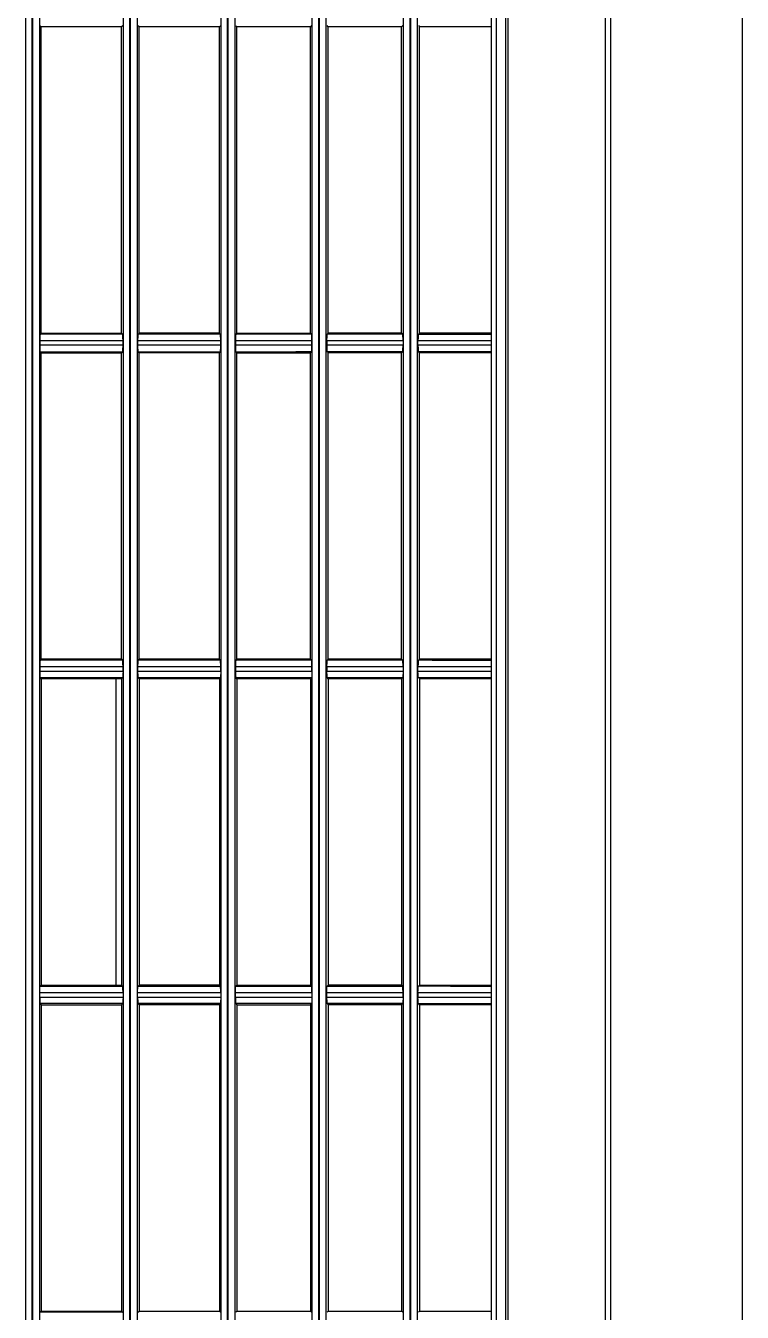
# Model space of a CAD drawing. Header units: centimetres. Extents: x 31 to 22766, y 238 to 3306.
# Drawn here: x 618.54 to 629.54, y 2027.71 to 2047.44 of the extents above; entities that cross this region are included whole.
import ezdxf
from ezdxf.xclip import XClip

# ---------------------------------------------------------------- set-up
doc = ezdxf.new("R2010")
doc.units = ezdxf.units.CM
doc.header["$XCLIPFRAME"] = 0

# ---------------------------------------------------------------- blocks, each defined once
blk = doc.blocks.new('fxaq 7.1 kw iç ünite')
at = {"color": 7, "linetype": 'Continuous', "true_color": 0xffffff}
for p, q in [((12603.004, 4099.479), (12685.604, 4099.479)), ((12603.004, 4099.469), (12685.604, 4099.469)), ((12603.129, 4099.579), (12685.479, 4099.579)), ((12685.479, 4099.369), (12603.129, 4099.369)), ((12650.087, 4099.357), (12650.088, 4099.357)), ((12650.088, 4099.357), (12650.104, 4099.34)), ((12654.804, 4099.34), (12650.104, 4099.34)), ((12650.104, 4099.34), (12650.104, 4098.106)), ((12654.821, 4099.357), (12654.804, 4099.34)), ((12654.804, 4099.34), (12654.804, 4099.34)), ((12654.804, 4099.34), (12654.804, 4098.106)), ((12654.821, 4099.22), (12654.821, 4099.357)), ((12654.921, 4099.362), (12654.988, 4099.362)), ((12654.988, 4099.362), (12654.998, 4099.362)), ((12654.988, 4099.224), (12654.988, 4099.362)), ((12654.998, 4099.362), (12655.008, 4099.362)), ((12655.008, 4099.362), (12655.017, 4099.361)), ((12655.017, 4099.361), (12655.026, 4099.361)), ((12655.026, 4099.361), (12655.034, 4099.361)), ((12655.034, 4099.361), (12655.043, 4099.361)), ((12655.043, 4099.361), (12655.05, 4099.361)), ((12655.05, 4099.361), (12655.058, 4099.36)), ((12655.058, 4099.36), (12655.064, 4099.36)), ((12655.064, 4099.36), (12655.07, 4099.359)), ((12655.07, 4099.359), (12655.075, 4099.359)), ((12655.075, 4099.359), (12655.079, 4099.359)), ((12655.079, 4099.359), (12655.083, 4099.358)), ((12655.083, 4099.358), (12655.085, 4099.358)), ((12655.085, 4099.358), (12655.087, 4099.357)), ((12655.087, 4099.357), (12655.088, 4099.357)), ((12655.088, 4099.357), (12655.088, 4099.22)), ((12655.088, 4099.357), (12655.105, 4099.34)), ((12655.105, 4099.34), (12655.105, 4098.106)), ((12655.105, 4099.34), (12655.105, 4099.34)), ((12659.804, 4099.34), (12655.105, 4099.34)), ((12659.804, 4099.34), (12659.821, 4099.357)), ((12659.804, 4098.106), (12659.804, 4099.34)), ((12659.988, 4099.362), (12659.921, 4099.362)), ((12660.104, 4099.34), (12660.088, 4099.357)), ((12660.104, 4098.106), (12660.104, 4099.34)), ((12660.104, 4099.34), (12664.804, 4099.34)), ((12664.821, 4099.357), (12664.804, 4099.34)), ((12664.804, 4099.34), (12664.804, 4099.34)), ((12664.804, 4099.34), (12664.804, 4098.106)), ((12664.822, 4099.357), (12664.821, 4099.357)), ((12664.821, 4099.357), (12664.821, 4099.22)), ((12664.824, 4099.358), (12664.822, 4099.357)), ((12664.826, 4099.358), (12664.824, 4099.358)), ((12664.83, 4099.359), (12664.826, 4099.358)), ((12664.834, 4099.359), (12664.83, 4099.359)), ((12664.839, 4099.359), (12664.834, 4099.359)), ((12664.845, 4099.36), (12664.839, 4099.359)), ((12664.851, 4099.36), (12664.845, 4099.36)), ((12664.859, 4099.361), (12664.851, 4099.36)), ((12664.866, 4099.361), (12664.859, 4099.361)), ((12664.875, 4099.361), (12664.866, 4099.361)), ((12664.883, 4099.361), (12664.875, 4099.361)), ((12664.892, 4099.361), (12664.883, 4099.361)), ((12664.901, 4099.362), (12664.892, 4099.361)), ((12664.91, 4099.362), (12664.901, 4099.362)), ((12664.921, 4099.362), (12664.91, 4099.362)), ((12664.921, 4099.224), (12664.921, 4099.362)), ((12664.988, 4099.362), (12664.921, 4099.362)), ((12665.088, 4099.357), (12665.105, 4099.34)), ((12665.088, 4099.22), (12665.088, 4099.357)), ((12665.105, 4099.34), (12669.804, 4099.34)), ((12665.105, 4099.34), (12665.105, 4099.34)), ((12665.105, 4099.34), (12665.105, 4098.106)), ((12669.804, 4099.34), (12669.821, 4099.357)), ((12669.804, 4098.106), (12669.804, 4099.34)), ((12654.821, 4099.09), (12654.821, 4099.22)), ((12654.821, 4098.964), (12654.821, 4099.09)), ((12654.988, 4099.093), (12654.988, 4099.224)), ((12654.988, 4098.966), (12654.988, 4099.093)), ((12655.088, 4099.22), (12655.088, 4099.09)), ((12655.088, 4099.09), (12655.088, 4098.964)), ((12664.821, 4099.22), (12664.821, 4099.09)), ((12664.821, 4099.09), (12664.821, 4098.964)), ((12664.921, 4099.093), (12664.921, 4099.224)), ((12664.921, 4098.966), (12664.921, 4099.093)), ((12665.088, 4099.09), (12665.088, 4099.22)), ((12665.088, 4098.964), (12665.088, 4099.09)), ((12654.821, 4098.842), (12654.821, 4098.964)), ((12654.988, 4098.843), (12654.988, 4098.966)), ((12655.088, 4098.964), (12655.088, 4098.842)), ((12664.821, 4098.964), (12664.821, 4098.842)), ((12664.921, 4098.843), (12664.921, 4098.966)), ((12665.088, 4098.842), (12665.088, 4098.964)), ((12654.821, 4098.721), (12654.821, 4098.842)), ((12654.821, 4098.601), (12654.821, 4098.721)), ((12654.988, 4098.721), (12654.988, 4098.843)), ((12654.988, 4098.6), (12654.988, 4098.721)), ((12655.088, 4098.842), (12655.088, 4098.721)), ((12655.088, 4098.721), (12655.088, 4098.601)), ((12664.821, 4098.842), (12664.821, 4098.721)), ((12664.821, 4098.721), (12664.821, 4098.601)), ((12664.921, 4098.721), (12664.921, 4098.843)), ((12664.921, 4098.6), (12664.921, 4098.721)), ((12665.088, 4098.721), (12665.088, 4098.842)), ((12665.088, 4098.601), (12665.088, 4098.721)), ((12654.821, 4098.479), (12654.821, 4098.601)), ((12654.821, 4098.354), (12654.821, 4098.479)), ((12654.988, 4098.477), (12654.988, 4098.6)), ((12654.988, 4098.351), (12654.988, 4098.477)), ((12655.088, 4098.601), (12655.088, 4098.479)), ((12655.088, 4098.479), (12655.088, 4098.354)), ((12664.821, 4098.601), (12664.821, 4098.479)), ((12664.821, 4098.479), (12664.821, 4098.354)), ((12664.921, 4098.477), (12664.921, 4098.6)), ((12664.921, 4098.351), (12664.921, 4098.477)), ((12665.088, 4098.479), (12665.088, 4098.601)), ((12665.088, 4098.354), (12665.088, 4098.479)), ((12654.821, 4098.225), (12654.821, 4098.354)), ((12654.988, 4098.221), (12654.988, 4098.351)), ((12655.088, 4098.354), (12655.088, 4098.225)), ((12664.821, 4098.354), (12664.821, 4098.225)), ((12664.921, 4098.221), (12664.921, 4098.351)), ((12665.088, 4098.225), (12665.088, 4098.354)), ((12603.129, 4098.079), (12685.479, 4098.079)), ((12650.104, 4098.106), (12650.088, 4098.089)), ((12654.804, 4098.106), (12650.104, 4098.106)), ((12654.804, 4098.106), (12654.821, 4098.089)), ((12654.804, 4098.106), (12654.804, 4098.106)), ((12654.821, 4098.089), (12654.821, 4098.225)), ((12654.822, 4098.089), (12654.821, 4098.089)), ((12654.824, 4098.088), (12654.822, 4098.089)), ((12654.827, 4098.088), (12654.824, 4098.088)), ((12654.83, 4098.087), (12654.827, 4098.088)), ((12654.834, 4098.087), (12654.83, 4098.087)), ((12654.839, 4098.087), (12654.834, 4098.087)), ((12654.845, 4098.086), (12654.839, 4098.087)), ((12654.852, 4098.086), (12654.845, 4098.086)), ((12654.859, 4098.085), (12654.852, 4098.086)), ((12654.867, 4098.085), (12654.859, 4098.085)), ((12654.875, 4098.085), (12654.867, 4098.085)), ((12654.884, 4098.085), (12654.875, 4098.085)), ((12654.892, 4098.085), (12654.884, 4098.085)), ((12654.901, 4098.084), (12654.892, 4098.085)), ((12654.911, 4098.084), (12654.901, 4098.084)), ((12654.921, 4098.084), (12654.911, 4098.084)), ((12654.988, 4098.084), (12654.921, 4098.084)), ((12654.988, 4098.084), (12654.988, 4098.221)), ((12655.088, 4098.225), (12655.088, 4098.089)), ((12655.105, 4098.106), (12655.088, 4098.089)), ((12659.804, 4098.193), (12655.105, 4098.193)), ((12659.804, 4098.106), (12655.105, 4098.106)), ((12655.105, 4098.106), (12655.105, 4098.106)), ((12659.821, 4098.089), (12659.804, 4098.106)), ((12659.822, 4098.089), (12659.821, 4098.089)), ((12659.824, 4098.088), (12659.822, 4098.089)), ((12659.827, 4098.088), (12659.824, 4098.088)), ((12659.83, 4098.087), (12659.827, 4098.088)), ((12659.834, 4098.087), (12659.83, 4098.087)), ((12659.839, 4098.087), (12659.834, 4098.087)), ((12659.845, 4098.086), (12659.839, 4098.087)), ((12659.852, 4098.086), (12659.845, 4098.086)), ((12659.859, 4098.085), (12659.852, 4098.086)), ((12659.867, 4098.085), (12659.859, 4098.085)), ((12659.875, 4098.085), (12659.867, 4098.085)), ((12659.884, 4098.085), (12659.875, 4098.085)), ((12659.892, 4098.085), (12659.884, 4098.085)), ((12659.901, 4098.084), (12659.892, 4098.085)), ((12659.911, 4098.084), (12659.901, 4098.084)), ((12659.921, 4098.084), (12659.911, 4098.084)), ((12659.921, 4098.084), (12659.988, 4098.084)), ((12659.988, 4098.084), (12659.998, 4098.084)), ((12659.998, 4098.084), (12660.008, 4098.084)), ((12660.008, 4098.084), (12660.017, 4098.085)), ((12660.017, 4098.085), (12660.025, 4098.085)), ((12660.025, 4098.085), (12660.034, 4098.085)), ((12660.034, 4098.085), (12660.042, 4098.085)), ((12660.042, 4098.085), (12660.05, 4098.085)), ((12660.05, 4098.085), (12660.057, 4098.086)), ((12660.057, 4098.086), (12660.064, 4098.086)), ((12660.064, 4098.086), (12660.07, 4098.087)), ((12660.07, 4098.087), (12660.075, 4098.087)), ((12660.075, 4098.087), (12660.079, 4098.087)), ((12660.079, 4098.087), (12660.082, 4098.088)), ((12660.082, 4098.088), (12660.085, 4098.088)), ((12660.085, 4098.088), (12660.087, 4098.089)), ((12660.087, 4098.089), (12660.088, 4098.089)), ((12660.088, 4098.089), (12660.104, 4098.106)), ((12660.104, 4098.106), (12664.804, 4098.106)), ((12664.804, 4098.106), (12664.821, 4098.089)), ((12664.804, 4098.106), (12664.804, 4098.106)), ((12664.821, 4098.225), (12664.821, 4098.089)), ((12664.921, 4098.084), (12664.921, 4098.221)), ((12664.921, 4098.084), (12664.988, 4098.084)), ((12664.988, 4098.084), (12664.998, 4098.084)), ((12664.998, 4098.084), (12665.008, 4098.084)), ((12665.008, 4098.084), (12665.017, 4098.085)), ((12665.017, 4098.085), (12665.025, 4098.085)), ((12665.025, 4098.085), (12665.034, 4098.085)), ((12665.034, 4098.085), (12665.042, 4098.085)), ((12665.042, 4098.085), (12665.05, 4098.085)), ((12665.05, 4098.085), (12665.057, 4098.086)), ((12665.057, 4098.086), (12665.064, 4098.086)), ((12665.064, 4098.086), (12665.07, 4098.087)), ((12665.07, 4098.087), (12665.075, 4098.087)), ((12665.075, 4098.087), (12665.079, 4098.087)), ((12665.079, 4098.087), (12665.082, 4098.088)), ((12665.082, 4098.088), (12665.085, 4098.088)), ((12665.085, 4098.088), (12665.087, 4098.089)), ((12665.087, 4098.089), (12665.088, 4098.089)), ((12665.088, 4098.089), (12665.088, 4098.225)), ((12665.105, 4098.106), (12665.088, 4098.089)), ((12665.105, 4098.106), (12669.804, 4098.106)), ((12665.105, 4098.106), (12665.105, 4098.106)), ((12669.821, 4098.089), (12669.804, 4098.106)), ((12603.004, 4097.979), (12685.604, 4097.979)), ((12603.004, 4097.969), (12685.604, 4097.969)), ((12685.479, 4097.869), (12603.129, 4097.869)), ((12650.088, 4097.855), (12650.104, 4097.839)), ((12654.804, 4097.839), (12650.104, 4097.839)), ((12650.104, 4097.839), (12650.104, 4096.606)), ((12654.821, 4097.855), (12654.804, 4097.838)), ((12654.804, 4097.839), (12654.804, 4097.838)), ((12654.804, 4097.706), (12654.804, 4097.838)), ((12654.804, 4097.579), (12654.804, 4097.706)), ((12654.821, 4097.719), (12654.821, 4097.855)), ((12654.821, 4097.589), (12654.821, 4097.719)), ((12654.921, 4097.861), (12654.988, 4097.861)), ((12654.988, 4097.723), (12654.988, 4097.861)), ((12654.988, 4097.861), (12654.998, 4097.861)), ((12654.988, 4097.592), (12654.988, 4097.723)), ((12654.998, 4097.861), (12655.008, 4097.86)), ((12655.008, 4097.86), (12655.017, 4097.86)), ((12655.017, 4097.86), (12655.026, 4097.86)), ((12655.026, 4097.86), (12655.034, 4097.86)), ((12655.034, 4097.86), (12655.043, 4097.86)), ((12655.043, 4097.86), (12655.05, 4097.859)), ((12655.05, 4097.859), (12655.058, 4097.859)), ((12655.058, 4097.859), (12655.064, 4097.859)), ((12655.064, 4097.859), (12655.07, 4097.858)), ((12655.07, 4097.858), (12655.075, 4097.858)), ((12655.075, 4097.858), (12655.079, 4097.857)), ((12655.079, 4097.857), (12655.082, 4097.857)), ((12655.082, 4097.857), (12655.085, 4097.856)), ((12655.085, 4097.856), (12655.087, 4097.856)), ((12655.087, 4097.856), (12655.088, 4097.855)), ((12655.088, 4097.855), (12655.105, 4097.838)), ((12655.088, 4097.855), (12655.088, 4097.719)), ((12655.088, 4097.719), (12655.088, 4097.589)), ((12655.105, 4097.839), (12655.105, 4097.838)), ((12659.804, 4097.839), (12655.105, 4097.839)), ((12655.105, 4097.706), (12655.105, 4097.838)), ((12655.105, 4097.579), (12655.105, 4097.706)), ((12659.804, 4097.839), (12659.821, 4097.855)), ((12659.804, 4096.606), (12659.804, 4097.839)), ((12659.988, 4097.861), (12659.921, 4097.861)), ((12660.104, 4097.839), (12660.088, 4097.855)), ((12660.104, 4097.839), (12664.804, 4097.839)), ((12660.104, 4096.606), (12660.104, 4097.839)), ((12664.821, 4097.855), (12664.804, 4097.838)), ((12664.804, 4097.839), (12664.804, 4097.838)), ((12664.804, 4097.706), (12664.804, 4097.838)), ((12664.804, 4097.579), (12664.804, 4097.706)), ((12664.822, 4097.856), (12664.821, 4097.855)), ((12664.821, 4097.855), (12664.821, 4097.719)), ((12664.821, 4097.719), (12664.821, 4097.589)), ((12664.824, 4097.856), (12664.822, 4097.856)), ((12664.827, 4097.857), (12664.824, 4097.856)), ((12664.83, 4097.857), (12664.827, 4097.857)), ((12664.834, 4097.858), (12664.83, 4097.857)), ((12664.839, 4097.858), (12664.834, 4097.858)), ((12664.845, 4097.859), (12664.839, 4097.858)), ((12664.851, 4097.859), (12664.845, 4097.859)), ((12664.858, 4097.859), (12664.851, 4097.859)), ((12664.866, 4097.86), (12664.858, 4097.859)), ((12664.875, 4097.86), (12664.866, 4097.86)), ((12664.883, 4097.86), (12664.875, 4097.86)), ((12664.892, 4097.86), (12664.883, 4097.86)), ((12664.901, 4097.86), (12664.892, 4097.86)), ((12664.911, 4097.861), (12664.901, 4097.86)), ((12664.921, 4097.861), (12664.911, 4097.861)), ((12664.988, 4097.861), (12664.921, 4097.861)), ((12664.921, 4097.723), (12664.921, 4097.861)), ((12664.921, 4097.592), (12664.921, 4097.723)), ((12665.088, 4097.719), (12665.088, 4097.855)), ((12665.088, 4097.855), (12665.105, 4097.838)), ((12665.088, 4097.589), (12665.088, 4097.719)), ((12665.105, 4097.839), (12669.804, 4097.839)), ((12665.105, 4097.839), (12665.105, 4097.838)), ((12665.105, 4097.706), (12665.105, 4097.838)), ((12665.105, 4097.579), (12665.105, 4097.706)), ((12669.804, 4097.839), (12669.821, 4097.855)), ((12669.804, 4096.606), (12669.804, 4097.839)), ((12654.804, 4097.457), (12654.804, 4097.579)), ((12654.821, 4097.463), (12654.821, 4097.589)), ((12654.988, 4097.465), (12654.988, 4097.592)), ((12655.088, 4097.589), (12655.088, 4097.463)), ((12655.105, 4097.457), (12655.105, 4097.579)), ((12664.804, 4097.457), (12664.804, 4097.579)), ((12664.821, 4097.589), (12664.821, 4097.463)), ((12664.921, 4097.465), (12664.921, 4097.592)), ((12665.088, 4097.463), (12665.088, 4097.589)), ((12665.105, 4097.457), (12665.105, 4097.579)), ((12654.804, 4097.338), (12654.804, 4097.457)), ((12654.804, 4097.22), (12654.804, 4097.338)), ((12654.821, 4097.341), (12654.821, 4097.463)), ((12654.821, 4097.22), (12654.821, 4097.341)), ((12654.988, 4097.342), (12654.988, 4097.465)), ((12654.988, 4097.22), (12654.988, 4097.342)), ((12655.088, 4097.463), (12655.088, 4097.341)), ((12655.088, 4097.341), (12655.088, 4097.22)), ((12655.105, 4097.338), (12655.105, 4097.457)), ((12655.105, 4097.22), (12655.105, 4097.338)), ((12664.804, 4097.338), (12664.804, 4097.457)), ((12664.804, 4097.22), (12664.804, 4097.338)), ((12664.821, 4097.463), (12664.821, 4097.341)), ((12664.821, 4097.341), (12664.821, 4097.22)), ((12664.921, 4097.342), (12664.921, 4097.465)), ((12664.921, 4097.22), (12664.921, 4097.342)), ((12665.088, 4097.341), (12665.088, 4097.463)), ((12665.088, 4097.22), (12665.088, 4097.341)), ((12665.105, 4097.338), (12665.105, 4097.457)), ((12665.105, 4097.22), (12665.105, 4097.338)), ((12654.804, 4097.103), (12654.804, 4097.22)), ((12654.804, 4096.985), (12654.804, 4097.103)), ((12654.821, 4097.1), (12654.821, 4097.22)), ((12654.821, 4096.978), (12654.821, 4097.1)), ((12654.988, 4097.099), (12654.988, 4097.22)), ((12654.988, 4096.976), (12654.988, 4097.099)), ((12655.088, 4097.22), (12655.088, 4097.1)), ((12655.088, 4097.1), (12655.088, 4096.978)), ((12655.105, 4097.103), (12655.105, 4097.22)), ((12655.105, 4096.985), (12655.105, 4097.103)), ((12664.804, 4097.103), (12664.804, 4097.22)), ((12664.804, 4096.985), (12664.804, 4097.103)), ((12664.821, 4097.22), (12664.821, 4097.1)), ((12664.821, 4097.1), (12664.821, 4096.978)), ((12664.921, 4097.099), (12664.921, 4097.22)), ((12664.921, 4096.976), (12664.921, 4097.099)), ((12665.088, 4097.1), (12665.088, 4097.22)), ((12665.088, 4096.978), (12665.088, 4097.1)), ((12665.105, 4097.103), (12665.105, 4097.22)), ((12665.105, 4096.985), (12665.105, 4097.103)), ((12654.804, 4096.863), (12654.804, 4096.985)), ((12654.821, 4096.854), (12654.821, 4096.978)), ((12654.988, 4096.851), (12654.988, 4096.976)), ((12655.088, 4096.978), (12655.088, 4096.854)), ((12655.105, 4096.863), (12655.105, 4096.985)), ((12664.804, 4096.863), (12664.804, 4096.985)), ((12664.821, 4096.978), (12664.821, 4096.854)), ((12664.921, 4096.851), (12664.921, 4096.976)), ((12665.088, 4096.854), (12665.088, 4096.978)), ((12665.105, 4096.863), (12665.105, 4096.985)), ((12654.804, 4096.738), (12654.804, 4096.863)), ((12654.804, 4096.607), (12654.804, 4096.738)), ((12654.821, 4096.725), (12654.821, 4096.854)), ((12654.821, 4096.59), (12654.821, 4096.725)), ((12654.988, 4096.721), (12654.988, 4096.851)), ((12654.988, 4096.585), (12654.988, 4096.721)), ((12655.088, 4096.854), (12655.088, 4096.725)), ((12655.088, 4096.725), (12655.088, 4096.59)), ((12655.105, 4096.738), (12655.105, 4096.863)), ((12655.105, 4096.607), (12655.105, 4096.738)), ((12664.804, 4096.738), (12664.804, 4096.863)), ((12664.804, 4096.607), (12664.804, 4096.738)), ((12664.821, 4096.854), (12664.821, 4096.725)), ((12664.821, 4096.725), (12664.821, 4096.59)), ((12664.921, 4096.721), (12664.921, 4096.851)), ((12664.921, 4096.585), (12664.921, 4096.721)), ((12665.088, 4096.725), (12665.088, 4096.854)), ((12665.088, 4096.59), (12665.088, 4096.725)), ((12665.105, 4096.738), (12665.105, 4096.863)), ((12665.105, 4096.607), (12665.105, 4096.738)), ((12603.129, 4096.579), (12685.479, 4096.579)), ((12650.104, 4096.606), (12650.088, 4096.59)), ((12654.804, 4096.606), (12650.104, 4096.606)), ((12654.804, 4096.607), (12654.821, 4096.59)), ((12654.804, 4096.606), (12654.804, 4096.607)), ((12654.823, 4096.589), (12654.821, 4096.59)), ((12654.824, 4096.589), (12654.823, 4096.589)), ((12654.827, 4096.588), (12654.824, 4096.589)), ((12654.83, 4096.588), (12654.827, 4096.588)), ((12654.834, 4096.587), (12654.83, 4096.588)), ((12654.839, 4096.587), (12654.834, 4096.587)), ((12654.845, 4096.587), (12654.839, 4096.587)), ((12654.852, 4096.586), (12654.845, 4096.587)), ((12654.859, 4096.586), (12654.852, 4096.586)), ((12654.867, 4096.586), (12654.859, 4096.586)), ((12654.875, 4096.585), (12654.867, 4096.586)), ((12654.884, 4096.585), (12654.875, 4096.585)), ((12654.892, 4096.585), (12654.884, 4096.585)), ((12654.901, 4096.585), (12654.892, 4096.585)), ((12654.911, 4096.585), (12654.901, 4096.585)), ((12654.921, 4096.585), (12654.911, 4096.585)), ((12654.988, 4096.585), (12654.921, 4096.585)), ((12655.105, 4096.607), (12655.088, 4096.59)), ((12655.105, 4096.606), (12655.105, 4096.607)), ((12659.804, 4096.606), (12655.105, 4096.606)), ((12659.821, 4096.59), (12659.804, 4096.606)), ((12659.823, 4096.589), (12659.821, 4096.59)), ((12659.824, 4096.589), (12659.823, 4096.589)), ((12659.827, 4096.588), (12659.824, 4096.589)), ((12659.83, 4096.588), (12659.827, 4096.588)), ((12659.834, 4096.587), (12659.83, 4096.588)), ((12659.839, 4096.587), (12659.834, 4096.587)), ((12659.845, 4096.587), (12659.839, 4096.587)), ((12659.852, 4096.586), (12659.845, 4096.587)), ((12659.859, 4096.586), (12659.852, 4096.586)), ((12659.867, 4096.586), (12659.859, 4096.586)), ((12659.875, 4096.585), (12659.867, 4096.586)), ((12659.884, 4096.585), (12659.875, 4096.585)), ((12659.892, 4096.585), (12659.884, 4096.585)), ((12659.901, 4096.585), (12659.892, 4096.585)), ((12659.911, 4096.585), (12659.901, 4096.585)), ((12659.921, 4096.585), (12659.911, 4096.585)), ((12659.921, 4096.585), (12659.988, 4096.585)), ((12659.988, 4096.585), (12659.998, 4096.585)), ((12659.998, 4096.585), (12660.007, 4096.585)), ((12660.007, 4096.585), (12660.016, 4096.585)), ((12660.016, 4096.585), (12660.025, 4096.585)), ((12660.025, 4096.585), (12660.034, 4096.585)), ((12660.034, 4096.585), (12660.042, 4096.586)), ((12660.042, 4096.586), (12660.05, 4096.586)), ((12660.05, 4096.586), (12660.057, 4096.586)), ((12660.057, 4096.586), (12660.064, 4096.587)), ((12660.064, 4096.587), (12660.07, 4096.587)), ((12660.07, 4096.587), (12660.075, 4096.587)), ((12660.075, 4096.587), (12660.079, 4096.588)), ((12660.079, 4096.588), (12660.082, 4096.588)), ((12660.082, 4096.588), (12660.085, 4096.589)), ((12660.085, 4096.589), (12660.086, 4096.589)), ((12660.086, 4096.589), (12660.088, 4096.59)), ((12660.088, 4096.59), (12660.104, 4096.606)), ((12660.104, 4096.606), (12664.804, 4096.606)), ((12664.804, 4096.607), (12664.821, 4096.59)), ((12664.804, 4096.606), (12664.804, 4096.607)), ((12664.921, 4096.585), (12664.988, 4096.585)), ((12664.988, 4096.585), (12664.998, 4096.585)), ((12664.998, 4096.585), (12665.007, 4096.585)), ((12665.007, 4096.585), (12665.016, 4096.585)), ((12665.016, 4096.585), (12665.025, 4096.585)), ((12665.025, 4096.585), (12665.034, 4096.585)), ((12665.034, 4096.585), (12665.042, 4096.586)), ((12665.042, 4096.586), (12665.05, 4096.586)), ((12665.05, 4096.586), (12665.057, 4096.586)), ((12665.057, 4096.586), (12665.064, 4096.587)), ((12665.064, 4096.587), (12665.07, 4096.587)), ((12665.07, 4096.587), (12665.075, 4096.587)), ((12665.075, 4096.587), (12665.079, 4096.588)), ((12665.079, 4096.588), (12665.082, 4096.588)), ((12665.082, 4096.588), (12665.085, 4096.589)), ((12665.085, 4096.589), (12665.086, 4096.589)), ((12665.086, 4096.589), (12665.088, 4096.59)), ((12665.105, 4096.607), (12665.088, 4096.59)), ((12665.105, 4096.606), (12665.105, 4096.607)), ((12665.105, 4096.606), (12669.804, 4096.606)), ((12669.821, 4096.59), (12669.804, 4096.606)), ((12603.004, 4096.479), (12685.604, 4096.479)), ((12603.004, 4096.469), (12685.604, 4096.469)), ((12685.479, 4096.369), (12603.129, 4096.369)), ((12650.088, 4096.354), (12650.104, 4096.337)), ((12654.804, 4096.337), (12650.104, 4096.337)), ((12650.104, 4096.337), (12650.104, 4095.207)), ((12654.821, 4096.354), (12654.804, 4096.337)), ((12654.804, 4096.337), (12654.804, 4095.207)), ((12654.804, 4096.337), (12654.804, 4096.337)), ((12654.821, 4096.228), (12654.821, 4096.354)), ((12654.921, 4096.359), (12654.988, 4096.359)), ((12654.988, 4096.359), (12654.998, 4096.359)), ((12654.988, 4096.233), (12654.988, 4096.359)), ((12654.998, 4096.359), (12655.008, 4096.359)), ((12655.008, 4096.359), (12655.017, 4096.359)), ((12655.017, 4096.359), (12655.026, 4096.359)), ((12655.026, 4096.359), (12655.034, 4096.359)), ((12655.034, 4096.359), (12655.043, 4096.358)), ((12655.043, 4096.358), (12655.051, 4096.358)), ((12655.051, 4096.358), (12655.058, 4096.358)), ((12655.058, 4096.358), (12655.064, 4096.357)), ((12655.064, 4096.357), (12655.07, 4096.357)), ((12655.07, 4096.357), (12655.075, 4096.357)), ((12655.075, 4096.357), (12655.079, 4096.356)), ((12655.079, 4096.356), (12655.082, 4096.356)), ((12655.082, 4096.356), (12655.085, 4096.355)), ((12655.085, 4096.355), (12655.086, 4096.355)), ((12655.086, 4096.355), (12655.088, 4096.354)), ((12655.088, 4096.354), (12655.105, 4096.337)), ((12655.088, 4096.354), (12655.088, 4096.228)), ((12659.804, 4096.337), (12655.105, 4096.337)), ((12655.105, 4096.337), (12655.105, 4096.337)), ((12655.105, 4096.337), (12655.105, 4095.207)), ((12659.804, 4096.337), (12659.821, 4096.354)), ((12659.804, 4095.207), (12659.804, 4096.337)), ((12659.988, 4096.359), (12659.921, 4096.359)), ((12660.104, 4096.337), (12660.088, 4096.354)), ((12660.104, 4095.207), (12660.104, 4096.337)), ((12660.104, 4096.337), (12664.804, 4096.337)), ((12664.821, 4096.354), (12664.804, 4096.337)), ((12664.804, 4096.337), (12664.804, 4095.207)), ((12664.804, 4096.337), (12664.804, 4096.337)), ((12664.823, 4096.355), (12664.821, 4096.354)), ((12664.821, 4096.354), (12664.821, 4096.228)), ((12664.824, 4096.355), (12664.823, 4096.355)), ((12664.827, 4096.356), (12664.824, 4096.355)), ((12664.83, 4096.356), (12664.827, 4096.356)), ((12664.834, 4096.357), (12664.83, 4096.356)), ((12664.839, 4096.357), (12664.834, 4096.357)), ((12664.845, 4096.357), (12664.839, 4096.357)), ((12664.851, 4096.358), (12664.845, 4096.357)), ((12664.858, 4096.358), (12664.851, 4096.358)), ((12664.866, 4096.358), (12664.858, 4096.358)), ((12664.875, 4096.359), (12664.866, 4096.358)), ((12664.883, 4096.359), (12664.875, 4096.359)), ((12664.892, 4096.359), (12664.883, 4096.359)), ((12664.901, 4096.359), (12664.892, 4096.359)), ((12664.911, 4096.359), (12664.901, 4096.359)), ((12664.921, 4096.359), (12664.911, 4096.359)), ((12664.921, 4096.233), (12664.921, 4096.359)), ((12664.988, 4096.359), (12664.921, 4096.359)), ((12665.088, 4096.228), (12665.088, 4096.354)), ((12665.088, 4096.354), (12665.105, 4096.337)), ((12665.105, 4096.337), (12669.804, 4096.337)), ((12665.105, 4096.337), (12665.105, 4096.337)), ((12665.105, 4096.337), (12665.105, 4095.207)), ((12669.804, 4096.337), (12669.821, 4096.354)), ((12669.804, 4095.207), (12669.804, 4096.337)), ((12654.821, 4096.109), (12654.821, 4096.228)), ((12654.821, 4095.993), (12654.821, 4096.109)), ((12654.988, 4096.112), (12654.988, 4096.233)), ((12654.988, 4095.995), (12654.988, 4096.112)), ((12655.088, 4096.228), (12655.088, 4096.109)), ((12655.088, 4096.109), (12655.088, 4095.993)), ((12664.821, 4096.228), (12664.821, 4096.109)), ((12664.821, 4096.109), (12664.821, 4095.993)), ((12664.921, 4096.112), (12664.921, 4096.233)), ((12664.921, 4095.995), (12664.921, 4096.112)), ((12665.088, 4096.109), (12665.088, 4096.228)), ((12665.088, 4095.993), (12665.088, 4096.109)), ((12654.821, 4095.881), (12654.821, 4095.993)), ((12654.988, 4095.882), (12654.988, 4095.995)), ((12655.088, 4095.993), (12655.088, 4095.881)), ((12664.821, 4095.993), (12664.821, 4095.881)), ((12664.921, 4095.882), (12664.921, 4095.995)), ((12665.088, 4095.881), (12665.088, 4095.993)), ((12654.821, 4095.77), (12654.821, 4095.881)), ((12654.821, 4095.659), (12654.821, 4095.77)), ((12654.988, 4095.77), (12654.988, 4095.882)), ((12654.988, 4095.658), (12654.988, 4095.77)), ((12655.088, 4095.77), (12655.087, 4095.659)), ((12655.088, 4095.881), (12655.088, 4095.77)), ((12664.821, 4095.881), (12664.821, 4095.77)), ((12664.821, 4095.77), (12664.821, 4095.659)), ((12664.921, 4095.77), (12664.921, 4095.882)), ((12664.921, 4095.658), (12664.921, 4095.77)), ((12665.087, 4095.659), (12665.088, 4095.77)), ((12665.088, 4095.77), (12665.088, 4095.881)), ((12654.821, 4095.547), (12654.821, 4095.659)), ((12654.822, 4095.433), (12654.821, 4095.547)), ((12654.988, 4095.545), (12654.988, 4095.658)), ((12654.988, 4095.43), (12654.988, 4095.545)), ((12655.087, 4095.659), (12655.087, 4095.547)), ((12655.087, 4095.547), (12655.087, 4095.433)), ((12664.821, 4095.659), (12664.821, 4095.547)), ((12664.821, 4095.547), (12664.822, 4095.433)), ((12664.921, 4095.545), (12664.921, 4095.658)), ((12664.921, 4095.43), (12664.921, 4095.545)), ((12665.087, 4095.547), (12665.087, 4095.659)), ((12665.087, 4095.433), (12665.087, 4095.547)), ((12654.822, 4095.314), (12654.822, 4095.433)), ((12654.822, 4095.19), (12654.822, 4095.314)), ((12654.988, 4095.31), (12654.988, 4095.43)), ((12654.988, 4095.185), (12654.988, 4095.31)), ((12655.087, 4095.433), (12655.087, 4095.314)), ((12655.087, 4095.314), (12655.087, 4095.19)), ((12664.822, 4095.433), (12664.822, 4095.314)), ((12664.822, 4095.314), (12664.822, 4095.19)), ((12664.921, 4095.31), (12664.921, 4095.43)), ((12664.921, 4095.185), (12664.921, 4095.31)), ((12665.087, 4095.314), (12665.087, 4095.433)), ((12665.087, 4095.19), (12665.087, 4095.314)), ((12603.129, 4095.179), (12685.479, 4095.179)), ((12650.104, 4095.207), (12650.087, 4095.19)), ((12654.804, 4095.207), (12650.104, 4095.207)), ((12654.804, 4095.207), (12654.822, 4095.19)), ((12654.804, 4095.207), (12654.804, 4095.207)), ((12654.823, 4095.19), (12654.822, 4095.19)), ((12654.825, 4095.189), (12654.823, 4095.19)), ((12654.827, 4095.189), (12654.825, 4095.189)), ((12654.83, 4095.188), (12654.827, 4095.189)), ((12654.835, 4095.188), (12654.83, 4095.188)), ((12654.839, 4095.188), (12654.835, 4095.188)), ((12654.845, 4095.187), (12654.839, 4095.188)), ((12654.852, 4095.187), (12654.845, 4095.187)), ((12654.859, 4095.186), (12654.852, 4095.187)), ((12654.867, 4095.186), (12654.859, 4095.186)), ((12654.875, 4095.186), (12654.867, 4095.186)), ((12654.884, 4095.186), (12654.875, 4095.186)), ((12654.893, 4095.185), (12654.884, 4095.186)), ((12654.902, 4095.185), (12654.893, 4095.185)), ((12654.911, 4095.185), (12654.902, 4095.185)), ((12654.921, 4095.185), (12654.911, 4095.185)), ((12654.988, 4095.185), (12654.921, 4095.185)), ((12655.105, 4095.207), (12655.087, 4095.19)), ((12655.105, 4095.207), (12655.105, 4095.207)), ((12659.804, 4095.207), (12655.105, 4095.207)), ((12659.822, 4095.19), (12659.804, 4095.207)), ((12659.823, 4095.19), (12659.822, 4095.19)), ((12659.825, 4095.189), (12659.823, 4095.19)), ((12659.827, 4095.189), (12659.825, 4095.189)), ((12659.83, 4095.188), (12659.827, 4095.189)), ((12659.835, 4095.188), (12659.83, 4095.188)), ((12659.839, 4095.188), (12659.835, 4095.188)), ((12659.845, 4095.187), (12659.839, 4095.188)), ((12659.852, 4095.187), (12659.845, 4095.187)), ((12659.859, 4095.186), (12659.852, 4095.187)), ((12659.867, 4095.186), (12659.859, 4095.186)), ((12659.875, 4095.186), (12659.867, 4095.186)), ((12659.884, 4095.186), (12659.875, 4095.186)), ((12659.893, 4095.185), (12659.884, 4095.186)), ((12659.902, 4095.185), (12659.893, 4095.185)), ((12659.911, 4095.185), (12659.902, 4095.185)), ((12659.921, 4095.185), (12659.911, 4095.185)), ((12659.921, 4095.185), (12659.988, 4095.185)), ((12659.988, 4095.185), (12659.998, 4095.185)), ((12659.998, 4095.185), (12660.007, 4095.185)), ((12660.007, 4095.185), (12660.016, 4095.185)), ((12660.016, 4095.185), (12660.025, 4095.186)), ((12660.025, 4095.186), (12660.034, 4095.186)), ((12660.034, 4095.186), (12660.042, 4095.186)), ((12660.042, 4095.186), (12660.05, 4095.186)), ((12660.05, 4095.186), (12660.057, 4095.187)), ((12660.057, 4095.187), (12660.064, 4095.187)), ((12660.064, 4095.187), (12660.069, 4095.188)), ((12660.069, 4095.188), (12660.074, 4095.188)), ((12660.074, 4095.188), (12660.079, 4095.188)), ((12660.079, 4095.188), (12660.082, 4095.189)), ((12660.082, 4095.189), (12660.084, 4095.189)), ((12660.084, 4095.189), (12660.086, 4095.19)), ((12660.086, 4095.19), (12660.087, 4095.19)), ((12660.087, 4095.19), (12660.104, 4095.207)), ((12660.104, 4095.207), (12664.804, 4095.207)), ((12664.804, 4095.207), (12664.804, 4095.207)), ((12664.804, 4095.207), (12664.822, 4095.19)), ((12664.921, 4095.185), (12664.988, 4095.185)), ((12664.988, 4095.185), (12664.998, 4095.185)), ((12664.998, 4095.185), (12665.007, 4095.185)), ((12665.007, 4095.185), (12665.016, 4095.185)), ((12665.016, 4095.185), (12665.025, 4095.186)), ((12665.025, 4095.186), (12665.034, 4095.186)), ((12665.034, 4095.186), (12665.042, 4095.186)), ((12665.042, 4095.186), (12665.05, 4095.186)), ((12665.05, 4095.186), (12665.057, 4095.187)), ((12665.057, 4095.187), (12665.064, 4095.187)), ((12665.064, 4095.187), (12665.069, 4095.188)), ((12665.069, 4095.188), (12665.074, 4095.188)), ((12665.074, 4095.188), (12665.079, 4095.188)), ((12665.079, 4095.188), (12665.082, 4095.189)), ((12665.082, 4095.189), (12665.084, 4095.189)), ((12665.084, 4095.189), (12665.086, 4095.19)), ((12665.086, 4095.19), (12665.087, 4095.19)), ((12665.105, 4095.207), (12665.087, 4095.19)), ((12665.105, 4095.207), (12665.105, 4095.207)), ((12665.105, 4095.207), (12669.804, 4095.207)), ((12669.822, 4095.19), (12669.804, 4095.207)), ((12603.004, 4095.079), (12685.604, 4095.079)), ((12603.004, 4095.069), (12685.604, 4095.069)), ((12685.479, 4094.969), (12603.129, 4094.969)), ((12650.087, 4094.953), (12650.104, 4094.935)), ((12650.104, 4094.935), (12650.104, 4093.808)), ((12654.804, 4094.935), (12650.104, 4094.935)), ((12654.822, 4094.953), (12654.804, 4094.935)), ((12654.804, 4094.935), (12654.804, 4094.935)), ((12654.804, 4093.808), (12654.804, 4094.935)), ((12654.822, 4094.827), (12654.822, 4094.953)), ((12654.921, 4094.958), (12654.987, 4094.958)), ((12654.987, 4094.831), (12654.987, 4094.958)), ((12654.987, 4094.958), (12654.998, 4094.958)), ((12654.998, 4094.958), (12655.008, 4094.958)), ((12655.008, 4094.958), (12655.017, 4094.958)), ((12655.017, 4094.958), (12655.026, 4094.958)), ((12655.026, 4094.958), (12655.034, 4094.957)), ((12655.034, 4094.957), (12655.043, 4094.957)), ((12655.043, 4094.957), (12655.051, 4094.957)), ((12655.051, 4094.957), (12655.058, 4094.956)), ((12655.058, 4094.956), (12655.064, 4094.956)), ((12655.064, 4094.956), (12655.07, 4094.956)), ((12655.07, 4094.956), (12655.075, 4094.955)), ((12655.075, 4094.955), (12655.079, 4094.955)), ((12655.079, 4094.955), (12655.082, 4094.954)), ((12655.082, 4094.954), (12655.084, 4094.954)), ((12655.084, 4094.954), (12655.086, 4094.953)), ((12655.086, 4094.953), (12655.087, 4094.953)), ((12655.087, 4094.953), (12655.105, 4094.935)), ((12655.087, 4094.953), (12655.087, 4094.827)), ((12659.804, 4094.935), (12655.105, 4094.935)), ((12655.105, 4094.935), (12655.105, 4094.935)), ((12655.105, 4093.808), (12655.105, 4094.935)), ((12659.804, 4094.935), (12659.822, 4094.953)), ((12659.804, 4093.808), (12659.804, 4094.935)), ((12659.987, 4094.958), (12659.921, 4094.958)), ((12660.104, 4094.935), (12660.087, 4094.953)), ((12660.104, 4093.808), (12660.104, 4094.935)), ((12660.104, 4094.935), (12664.804, 4094.935)), ((12664.822, 4094.953), (12664.804, 4094.935)), ((12664.804, 4094.935), (12664.804, 4094.935)), ((12664.804, 4093.808), (12664.804, 4094.935)), ((12664.822, 4094.953), (12664.822, 4094.827)), ((12664.823, 4094.953), (12664.822, 4094.953)), ((12664.825, 4094.954), (12664.823, 4094.953)), ((12664.827, 4094.954), (12664.825, 4094.954)), ((12664.83, 4094.955), (12664.827, 4094.954)), ((12664.834, 4094.955), (12664.83, 4094.955)), ((12664.839, 4094.956), (12664.834, 4094.955)), ((12664.845, 4094.956), (12664.839, 4094.956)), ((12664.851, 4094.956), (12664.845, 4094.956)), ((12664.858, 4094.957), (12664.851, 4094.956)), ((12664.866, 4094.957), (12664.858, 4094.957)), ((12664.875, 4094.957), (12664.866, 4094.957)), ((12664.883, 4094.958), (12664.875, 4094.957)), ((12664.892, 4094.958), (12664.883, 4094.958)), ((12664.901, 4094.958), (12664.892, 4094.958)), ((12664.911, 4094.958), (12664.901, 4094.958)), ((12664.921, 4094.958), (12664.911, 4094.958)), ((12664.922, 4094.831), (12664.921, 4094.958)), ((12664.987, 4094.958), (12664.921, 4094.958)), ((12665.087, 4094.953), (12665.105, 4094.935)), ((12665.087, 4094.827), (12665.087, 4094.953)), ((12665.105, 4094.935), (12665.105, 4094.935)), ((12665.105, 4093.808), (12665.105, 4094.935)), ((12665.105, 4094.935), (12669.804, 4094.935)), ((12669.804, 4094.935), (12669.822, 4094.953)), ((12669.804, 4093.808), (12669.804, 4094.935)), ((12654.822, 4094.707), (12654.822, 4094.827)), ((12654.822, 4094.592), (12654.822, 4094.707)), ((12654.987, 4094.71), (12654.987, 4094.831)), ((12654.987, 4094.594), (12654.987, 4094.71)), ((12655.087, 4094.827), (12655.087, 4094.707)), ((12655.087, 4094.707), (12655.087, 4094.592)), ((12664.822, 4094.827), (12664.822, 4094.707)), ((12664.822, 4094.707), (12664.822, 4094.592)), ((12664.922, 4094.71), (12664.922, 4094.831)), ((12664.922, 4094.594), (12664.922, 4094.71)), ((12665.087, 4094.707), (12665.087, 4094.827)), ((12665.087, 4094.592), (12665.087, 4094.707)), ((12654.822, 4094.479), (12654.822, 4094.592)), ((12654.987, 4094.481), (12654.987, 4094.594)), ((12655.087, 4094.592), (12655.087, 4094.479)), ((12664.822, 4094.592), (12664.822, 4094.479)), ((12664.922, 4094.481), (12664.922, 4094.594)), ((12665.087, 4094.479), (12665.087, 4094.592)), ((12654.822, 4094.369), (12654.822, 4094.479)), ((12654.822, 4094.258), (12654.822, 4094.369)), ((12654.987, 4094.369), (12654.987, 4094.481)), ((12654.987, 4094.257), (12654.987, 4094.369)), ((12655.087, 4094.479), (12655.087, 4094.369)), ((12655.087, 4094.369), (12655.087, 4094.258)), ((12664.822, 4094.479), (12664.822, 4094.369)), ((12664.822, 4094.369), (12664.822, 4094.258)), ((12664.922, 4094.369), (12664.922, 4094.481)), ((12664.922, 4094.257), (12664.922, 4094.369)), ((12665.087, 4094.369), (12665.087, 4094.479)), ((12665.087, 4094.258), (12665.087, 4094.369)), ((12654.822, 4094.147), (12654.822, 4094.258)), ((12654.822, 4094.033), (12654.822, 4094.147)), ((12654.987, 4094.145), (12654.987, 4094.257)), ((12654.987, 4094.029), (12654.987, 4094.145)), ((12655.087, 4094.258), (12655.087, 4094.147)), ((12655.087, 4094.147), (12655.087, 4094.033)), ((12664.822, 4094.258), (12664.822, 4094.147)), ((12664.822, 4094.147), (12664.822, 4094.033)), ((12664.922, 4094.145), (12664.922, 4094.257)), ((12664.922, 4094.029), (12664.922, 4094.145)), ((12665.087, 4094.147), (12665.087, 4094.258)), ((12665.087, 4094.033), (12665.087, 4094.147)), ((12654.822, 4093.914), (12654.822, 4094.033)), ((12654.987, 4093.91), (12654.987, 4094.029)), ((12655.087, 4094.033), (12655.087, 4093.914)), ((12664.822, 4094.033), (12664.822, 4093.914)), ((12664.922, 4093.91), (12664.922, 4094.029)), ((12665.087, 4093.914), (12665.087, 4094.033)), ((12603.129, 4093.779), (12685.479, 4093.779)), ((12650.087, 4093.791), (12650.104, 4093.808)), ((12654.804, 4093.808), (12650.104, 4093.808)), ((12654.822, 4093.791), (12654.804, 4093.808)), ((12654.804, 4093.808), (12654.804, 4093.808)), ((12654.822, 4093.791), (12654.822, 4093.914)), ((12654.823, 4093.79), (12654.822, 4093.791)), ((12654.825, 4093.79), (12654.823, 4093.79)), ((12654.828, 4093.789), (12654.825, 4093.79)), ((12654.831, 4093.789), (12654.828, 4093.789)), ((12654.835, 4093.789), (12654.831, 4093.789)), ((12654.84, 4093.788), (12654.835, 4093.789)), ((12654.845, 4093.788), (12654.84, 4093.788)), ((12654.852, 4093.787), (12654.845, 4093.788)), ((12654.859, 4093.787), (12654.852, 4093.787)), ((12654.867, 4093.787), (12654.859, 4093.787)), ((12654.875, 4093.786), (12654.867, 4093.787)), ((12654.884, 4093.786), (12654.875, 4093.786)), ((12654.893, 4093.786), (12654.884, 4093.786)), ((12654.902, 4093.786), (12654.893, 4093.786)), ((12654.912, 4093.786), (12654.902, 4093.786)), ((12654.922, 4093.786), (12654.912, 4093.786)), ((12654.922, 4093.786), (12654.987, 4093.786)), ((12654.987, 4093.786), (12654.987, 4093.91)), ((12655.087, 4093.914), (12655.087, 4093.791)), ((12655.087, 4093.791), (12655.105, 4093.808)), ((12659.804, 4093.808), (12655.105, 4093.808)), ((12655.105, 4093.808), (12655.105, 4093.808)), ((12659.804, 4093.808), (12659.822, 4093.791)), ((12659.823, 4093.79), (12659.822, 4093.791)), ((12659.825, 4093.79), (12659.823, 4093.79)), ((12659.828, 4093.789), (12659.825, 4093.79)), ((12659.831, 4093.789), (12659.828, 4093.789)), ((12659.835, 4093.789), (12659.831, 4093.789)), ((12659.84, 4093.788), (12659.835, 4093.789)), ((12659.845, 4093.788), (12659.84, 4093.788)), ((12659.852, 4093.787), (12659.845, 4093.788)), ((12659.859, 4093.787), (12659.852, 4093.787)), ((12659.867, 4093.787), (12659.859, 4093.787)), ((12659.875, 4093.786), (12659.867, 4093.787)), ((12659.884, 4093.786), (12659.875, 4093.786)), ((12659.893, 4093.786), (12659.884, 4093.786)), ((12659.902, 4093.786), (12659.893, 4093.786)), ((12659.912, 4093.786), (12659.902, 4093.786)), ((12659.922, 4093.786), (12659.912, 4093.786)), ((12659.987, 4093.786), (12659.922, 4093.786)), ((12659.987, 4093.786), (12659.997, 4093.786)), ((12659.997, 4093.786), (12660.007, 4093.786)), ((12660.007, 4093.786), (12660.016, 4093.786)), ((12660.016, 4093.786), (12660.025, 4093.786)), ((12660.025, 4093.786), (12660.034, 4093.786)), ((12660.034, 4093.786), (12660.042, 4093.787)), ((12660.042, 4093.787), (12660.05, 4093.787)), ((12660.05, 4093.787), (12660.057, 4093.787)), ((12660.057, 4093.787), (12660.063, 4093.788)), ((12660.063, 4093.788), (12660.069, 4093.788)), ((12660.069, 4093.788), (12660.074, 4093.789)), ((12660.074, 4093.789), (12660.078, 4093.789)), ((12660.078, 4093.789), (12660.081, 4093.789)), ((12660.081, 4093.789), (12660.084, 4093.79)), ((12660.084, 4093.79), (12660.086, 4093.79)), ((12660.086, 4093.79), (12660.087, 4093.791)), ((12660.104, 4093.808), (12660.087, 4093.791)), ((12660.104, 4093.808), (12664.804, 4093.808)), ((12664.822, 4093.791), (12664.804, 4093.808)), ((12664.804, 4093.808), (12664.804, 4093.808)), ((12664.822, 4093.914), (12664.822, 4093.791)), ((12664.922, 4093.786), (12664.922, 4093.91)), ((12664.987, 4093.786), (12664.922, 4093.786)), ((12664.987, 4093.786), (12664.997, 4093.786)), ((12664.997, 4093.786), (12665.007, 4093.786)), ((12665.007, 4093.786), (12665.016, 4093.786)), ((12665.016, 4093.786), (12665.025, 4093.786)), ((12665.025, 4093.786), (12665.034, 4093.786)), ((12665.034, 4093.786), (12665.042, 4093.787)), ((12665.042, 4093.787), (12665.05, 4093.787)), ((12665.05, 4093.787), (12665.057, 4093.787)), ((12665.057, 4093.787), (12665.063, 4093.788)), ((12665.063, 4093.788), (12665.069, 4093.788)), ((12665.069, 4093.788), (12665.074, 4093.789)), ((12665.074, 4093.789), (12665.078, 4093.789)), ((12665.078, 4093.789), (12665.081, 4093.789)), ((12665.081, 4093.789), (12665.084, 4093.79)), ((12665.084, 4093.79), (12665.086, 4093.79)), ((12665.086, 4093.79), (12665.087, 4093.791)), ((12665.087, 4093.791), (12665.087, 4093.914)), ((12665.087, 4093.791), (12665.105, 4093.808)), ((12665.105, 4093.808), (12669.804, 4093.808)), ((12665.105, 4093.808), (12665.105, 4093.808)), ((12669.804, 4093.808), (12669.822, 4093.791)), ((12603.004, 4093.679), (12685.604, 4093.679)), ((12603.004, 4093.669), (12685.604, 4093.669)), ((12685.48, 4093.569), (12603.129, 4093.569)), ((12650.104, 4093.533), (12650.087, 4093.551)), ((12650.104, 4093.533), (12650.104, 4092.429)), ((12654.804, 4093.533), (12650.104, 4093.533)), ((12654.804, 4093.533), (12654.822, 4093.551)), ((12654.804, 4093.533), (12654.804, 4093.533)), ((12654.804, 4093.413), (12654.804, 4093.533)), ((12654.822, 4093.551), (12654.823, 4093.552)), ((12654.823, 4093.552), (12654.825, 4093.552)), ((12654.825, 4093.552), (12654.827, 4093.553)), ((12654.827, 4093.553), (12654.831, 4093.553)), ((12654.831, 4093.553), (12654.834, 4093.554)), ((12654.834, 4093.554), (12654.839, 4093.554)), ((12654.839, 4093.554), (12654.845, 4093.555)), ((12654.845, 4093.555), (12654.851, 4093.555)), ((12654.851, 4093.555), (12654.858, 4093.555)), ((12654.858, 4093.555), (12654.866, 4093.556)), ((12654.866, 4093.556), (12654.874, 4093.556)), ((12654.874, 4093.556), (12654.883, 4093.556)), ((12654.883, 4093.556), (12654.892, 4093.556)), ((12654.892, 4093.556), (12654.902, 4093.557)), ((12654.902, 4093.557), (12654.911, 4093.557)), ((12654.911, 4093.557), (12654.922, 4093.557)), ((12654.987, 4093.557), (12654.922, 4093.557)), ((12654.987, 4093.435), (12654.987, 4093.557)), ((12654.987, 4093.557), (12654.998, 4093.557)), ((12654.998, 4093.557), (12655.007, 4093.557)), ((12655.007, 4093.557), (12655.017, 4093.556)), ((12655.017, 4093.556), (12655.026, 4093.556)), ((12655.026, 4093.556), (12655.034, 4093.556)), ((12655.034, 4093.556), (12655.043, 4093.556)), ((12655.043, 4093.556), (12655.051, 4093.555)), ((12655.051, 4093.555), (12655.058, 4093.555)), ((12655.058, 4093.555), (12655.064, 4093.555)), ((12655.064, 4093.555), (12655.07, 4093.554)), ((12655.07, 4093.554), (12655.074, 4093.554)), ((12655.074, 4093.554), (12655.078, 4093.553)), ((12655.078, 4093.553), (12655.081, 4093.553)), ((12655.081, 4093.553), (12655.084, 4093.552)), ((12655.084, 4093.552), (12655.085, 4093.552)), ((12655.085, 4093.552), (12655.087, 4093.551)), ((12655.105, 4093.533), (12655.087, 4093.551)), ((12659.804, 4093.533), (12655.105, 4093.533)), ((12655.105, 4093.533), (12655.105, 4093.533)), ((12659.822, 4093.551), (12659.804, 4093.533)), ((12659.804, 4092.429), (12659.804, 4093.533)), ((12659.822, 4093.551), (12659.823, 4093.552)), ((12659.823, 4093.552), (12659.825, 4093.552)), ((12659.825, 4093.552), (12659.827, 4093.553)), ((12659.827, 4093.553), (12659.831, 4093.553)), ((12659.831, 4093.553), (12659.834, 4093.554)), ((12659.834, 4093.554), (12659.839, 4093.554)), ((12659.839, 4093.554), (12659.845, 4093.555)), ((12659.845, 4093.555), (12659.851, 4093.555)), ((12659.851, 4093.555), (12659.858, 4093.555)), ((12659.858, 4093.555), (12659.866, 4093.556)), ((12659.866, 4093.556), (12659.874, 4093.556)), ((12659.874, 4093.556), (12659.883, 4093.556)), ((12659.883, 4093.556), (12659.892, 4093.556)), ((12659.892, 4093.556), (12659.902, 4093.557)), ((12659.902, 4093.557), (12659.911, 4093.557)), ((12659.911, 4093.557), (12659.922, 4093.557)), ((12659.922, 4093.557), (12659.987, 4093.557)), ((12659.998, 4093.557), (12659.987, 4093.557)), ((12660.007, 4093.557), (12659.998, 4093.557)), ((12660.017, 4093.556), (12660.007, 4093.557)), ((12660.026, 4093.556), (12660.017, 4093.556)), ((12660.035, 4093.556), (12660.026, 4093.556)), ((12660.043, 4093.556), (12660.035, 4093.556)), ((12660.051, 4093.555), (12660.043, 4093.556)), ((12660.058, 4093.555), (12660.051, 4093.555)), ((12660.064, 4093.555), (12660.058, 4093.555)), ((12660.07, 4093.554), (12660.064, 4093.555)), ((12660.074, 4093.554), (12660.07, 4093.554)), ((12660.078, 4093.553), (12660.074, 4093.554)), ((12660.081, 4093.553), (12660.078, 4093.553)), ((12660.084, 4093.552), (12660.081, 4093.553)), ((12660.086, 4093.552), (12660.084, 4093.552)), ((12660.087, 4093.551), (12660.086, 4093.552)), ((12660.087, 4093.551), (12660.104, 4093.533)), ((12660.104, 4093.533), (12664.804, 4093.533)), ((12660.104, 4092.429), (12660.104, 4093.533)), ((12664.804, 4093.533), (12664.822, 4093.551)), ((12664.804, 4093.533), (12664.804, 4093.533)), ((12664.823, 4093.552), (12664.822, 4093.551)), ((12664.825, 4093.552), (12664.823, 4093.552)), ((12664.828, 4093.553), (12664.825, 4093.552)), ((12664.831, 4093.553), (12664.828, 4093.553)), ((12664.834, 4093.554), (12664.831, 4093.553)), ((12664.839, 4093.554), (12664.834, 4093.554)), ((12664.845, 4093.555), (12664.839, 4093.554)), ((12664.851, 4093.555), (12664.845, 4093.555)), ((12664.858, 4093.555), (12664.851, 4093.555)), ((12664.866, 4093.556), (12664.858, 4093.555)), ((12664.874, 4093.556), (12664.866, 4093.556)), ((12664.883, 4093.556), (12664.874, 4093.556)), ((12664.892, 4093.556), (12664.883, 4093.556)), ((12664.902, 4093.557), (12664.892, 4093.556)), ((12664.911, 4093.557), (12664.902, 4093.557)), ((12664.922, 4093.557), (12664.911, 4093.557)), ((12664.922, 4093.557), (12664.987, 4093.557)), ((12664.922, 4093.435), (12664.922, 4093.557)), ((12664.998, 4093.557), (12664.987, 4093.557)), ((12665.007, 4093.557), (12664.998, 4093.557)), ((12665.017, 4093.556), (12665.007, 4093.557)), ((12665.026, 4093.556), (12665.017, 4093.556)), ((12665.035, 4093.556), (12665.026, 4093.556)), ((12665.043, 4093.556), (12665.035, 4093.556)), ((12665.051, 4093.555), (12665.043, 4093.556)), ((12665.058, 4093.555), (12665.051, 4093.555)), ((12665.064, 4093.555), (12665.058, 4093.555)), ((12665.07, 4093.554), (12665.064, 4093.555)), ((12665.074, 4093.554), (12665.07, 4093.554)), ((12665.078, 4093.553), (12665.074, 4093.554)), ((12665.081, 4093.553), (12665.078, 4093.553)), ((12665.084, 4093.552), (12665.081, 4093.553)), ((12665.086, 4093.552), (12665.084, 4093.552)), ((12665.087, 4093.551), (12665.086, 4093.552)), ((12665.105, 4093.533), (12665.087, 4093.551)), ((12665.105, 4093.533), (12669.804, 4093.533)), ((12665.105, 4093.533), (12665.105, 4093.533)), ((12665.105, 4093.413), (12665.105, 4093.533)), ((12669.822, 4093.551), (12669.804, 4093.533)), ((12669.804, 4092.429), (12669.804, 4093.533)), ((12654.804, 4093.299), (12654.804, 4093.413)), ((12654.987, 4093.318), (12654.987, 4093.435)), ((12664.922, 4093.318), (12664.922, 4093.435)), ((12665.105, 4093.299), (12665.105, 4093.413)), ((12654.804, 4093.19), (12654.804, 4093.299)), ((12654.804, 4093.083), (12654.804, 4093.19)), ((12654.987, 4093.206), (12654.987, 4093.318)), ((12654.987, 4093.097), (12654.987, 4093.206)), ((12664.922, 4093.206), (12664.922, 4093.318)), ((12664.922, 4093.097), (12664.922, 4093.206)), ((12665.105, 4093.19), (12665.105, 4093.299)), ((12665.105, 4093.083), (12665.105, 4093.19)), ((12654.804, 4092.978), (12654.804, 4093.083)), ((12654.804, 4092.873), (12654.804, 4092.978)), ((12654.987, 4092.989), (12654.987, 4093.097)), ((12654.987, 4092.882), (12654.987, 4092.989)), ((12664.922, 4092.989), (12664.922, 4093.097)), ((12664.922, 4092.882), (12664.922, 4092.989)), ((12665.105, 4092.978), (12665.105, 4093.083)), ((12665.105, 4092.873), (12665.105, 4092.978)), ((12654.804, 4092.767), (12654.804, 4092.873)), ((12654.804, 4092.658), (12654.804, 4092.767)), ((12654.987, 4092.774), (12654.987, 4092.882)), ((12654.987, 4092.663), (12654.987, 4092.774)), ((12664.922, 4092.774), (12664.922, 4092.882)), ((12664.922, 4092.663), (12664.922, 4092.774)), ((12665.105, 4092.767), (12665.105, 4092.873)), ((12665.105, 4092.658), (12665.105, 4092.767)), ((12654.804, 4092.546), (12654.804, 4092.658)), ((12654.804, 4092.429), (12654.804, 4092.546)), ((12654.987, 4092.549), (12654.987, 4092.663)), ((12654.987, 4092.429), (12654.987, 4092.549)), ((12664.922, 4092.549), (12664.922, 4092.663)), ((12664.922, 4092.429), (12664.922, 4092.549)), ((12665.105, 4092.546), (12665.105, 4092.658)), ((12665.105, 4092.429), (12665.105, 4092.546)), ((12685.504, 4092.356), (12603.104, 4092.356)), ((12603.129, 4092.429), (12685.479, 4092.429)), ((12598.586, 4092.206), (12700.222, 4092.206)), ((12685.524, 4092.179), (12603.084, 4092.179)), ((12603.627, 4090.679), (12684.872, 4090.679)), ((12684.872, 4090.603), (12603.627, 4090.603)), ((12700.732, 4088.579), (12598.076, 4088.579))]:
    blk.add_line(p, q, dxfattribs=at)
for centre, radius, start, end in [((-19679.265, 4103.462), 32329.353, 359.990479, 359.992725), ((12654.907, 4098.65), 0.712, 88.8905, 96.9476), ((46524.956, 4103.608), 33870.036, 180.007183, 180.009344), ((46524.956, 4103.608), 33870.036, 180.007183, 180.009344), ((12659.907, 4098.65), 0.712, 88.8905, 96.9476), ((45180.182, 4103.49), 32520.361, 180.007282, 180.009514), ((46529.908, 4103.608), 33869.988, 180.007183, 180.009344), ((12660.002, 4098.65), 0.712, 83.0524, 91.1095), ((-21210.001, 4103.608), 33869.99, 359.990656, 359.992817), ((-19860.267, 4103.49), 32520.355, 359.990486, 359.992718), ((12665.002, 4098.65), 0.712, 83.0524, 91.1095), ((-21205.049, 4103.608), 33870.038, 359.990656, 359.992817), ((12655.002, 4098.798), 0.714, 268.8715, 276.8999), ((12664.907, 4098.798), 0.714, 263.1001, 271.1285), ((12654.908, 4097.15), 0.71, 88.9305, 97.0017), ((43026.724, 4103.171), 30371.803, 180.010017, 180.012424), ((43026.724, 4103.171), 30371.803, 180.010017, 180.012424), ((12659.908, 4097.15), 0.71, 88.9305, 97.0017), ((40738.774, 4102.813), 28078.953, 180.010116, 180.012699), ((43031.687, 4103.171), 30371.767, 180.010017, 180.012424), ((-17711.78, 4103.171), 30371.768, 359.987576, 359.989983), ((12660.001, 4097.15), 0.71, 82.9983, 91.0695), ((-15418.861, 4102.813), 28078.949, 359.987301, 359.989884), ((12665.001, 4097.15), 0.71, 82.9983, 91.0695), ((-17706.816, 4103.171), 30371.805, 359.987576, 359.989983), ((12655.002, 4097.298), 0.714, 268.9047, 276.9394), ((12664.907, 4097.298), 0.714, 263.0606, 271.0953), ((12654.909, 4095.65), 0.709, 88.9837, 97.0701), ((39404.165, 4102.558), 26749.245, 180.013277, 180.015792), ((39404.165, 4102.558), 26749.245, 180.013277, 180.015792), ((12659.909, 4095.65), 0.709, 88.9837, 97.0701), ((36756.269, 4101.983), 24096.448, 180.013383, 180.01615), ((39409.138, 4102.558), 26749.218, 180.013277, 180.015792), ((12660, 4095.65), 0.709, 82.9299, 91.0163), ((-14089.23, 4102.558), 26749.219, 359.984208, 359.986723), ((-11436.366, 4101.983), 24096.454, 359.98385, 359.986617), ((-14084.264, 4102.558), 26749.252, 359.984208, 359.986723), ((12665, 4095.65), 0.709, 82.9299, 91.0163), ((12655.001, 4095.898), 0.713, 268.9468, 276.9889), ((12664.908, 4095.898), 0.713, 263.0111, 271.0532), ((12654.91, 4094.251), 0.708, 89.0477, 97.1485), ((35393.679, 4101.642), 22738.759, 180.016841, 180.019795), ((35393.68, 4101.642), 22738.759, 180.016841, 180.019795), ((12659.91, 4094.251), 0.708, 89.0477, 97.1485), ((32660.795, 4100.871), 20000.974, 180.016955, 180.020283), ((35398.663, 4101.642), 22738.742, 180.016841, 180.019795), ((12659.999, 4094.251), 0.708, 82.8515, 90.9523), ((-10078.759, 4101.642), 22738.748, 359.980205, 359.983159), ((-7340.881, 4100.871), 20000.97, 359.979717, 359.983045), ((12664.999, 4094.251), 0.708, 82.8515, 90.9523), ((-10073.771, 4101.642), 22738.76, 359.980205, 359.983159), ((12655, 4094.498), 0.712, 269.0016, 277.0519), ((12664.909, 4094.498), 0.712, 262.9481, 270.9984), ((-72951.696, 4098.558), 85606.5, 359.995898, 359.996637), ((28321.617, 4099.356), 15666.796, 180.02123, 180.025334), ((28321.617, 4099.356), 15666.796, 180.02123, 180.025334), ((31539.395, 4100.528), 18884.475, 180.02115, 180.024572), ((31539.395, 4100.528), 18884.475, 180.02115, 180.024572), ((-2976.593, 4099.342), 15631.681, 359.974661, 359.978774), ((-2976.593, 4099.342), 15631.681, 359.974661, 359.978774), ((98261.621, 4098.558), 85606.517, 180.003363, 180.004102), ((98261.69, 4098.558), 85606.585, 180.003363, 180.004102), ((28326.626, 4099.356), 15666.805, 180.02123, 180.025334), ((31544.406, 4100.528), 18884.485, 180.02115, 180.024572), ((-6224.499, 4100.528), 18884.487, 359.975428, 359.97885), ((-3006.716, 4099.356), 15666.804, 359.974666, 359.97877), ((-72941.795, 4098.558), 85606.6, 359.995898, 359.996637), ((28296.504, 4099.342), 15631.683, 180.021226, 180.025339), ((-6219.484, 4100.528), 18884.472, 359.975428, 359.97885), ((-3001.709, 4099.356), 15666.797, 359.974666, 359.97877)]:
    blk.add_arc(centre, radius, start, end, dxfattribs=at)
blk = doc.blocks.new('G$CCD2FF134')
at = {"rotation": 90}
blk.add_blockref('fxaq 7.1 kw iç ünite', (1011.093, -12894.404), dxfattribs=at)

msp = doc.modelspace()

# ---------------------------------------------------------------- block references
ref = msp.add_blockref('G$CCD2FF134', (3707.025, 2272.025))
XClip(ref).set_block_clipping_path([(-3470.0000000001, -1889.9999999982), (349.9999999999, 300.0000000019)])

doc.saveas('drawing.dxf')
